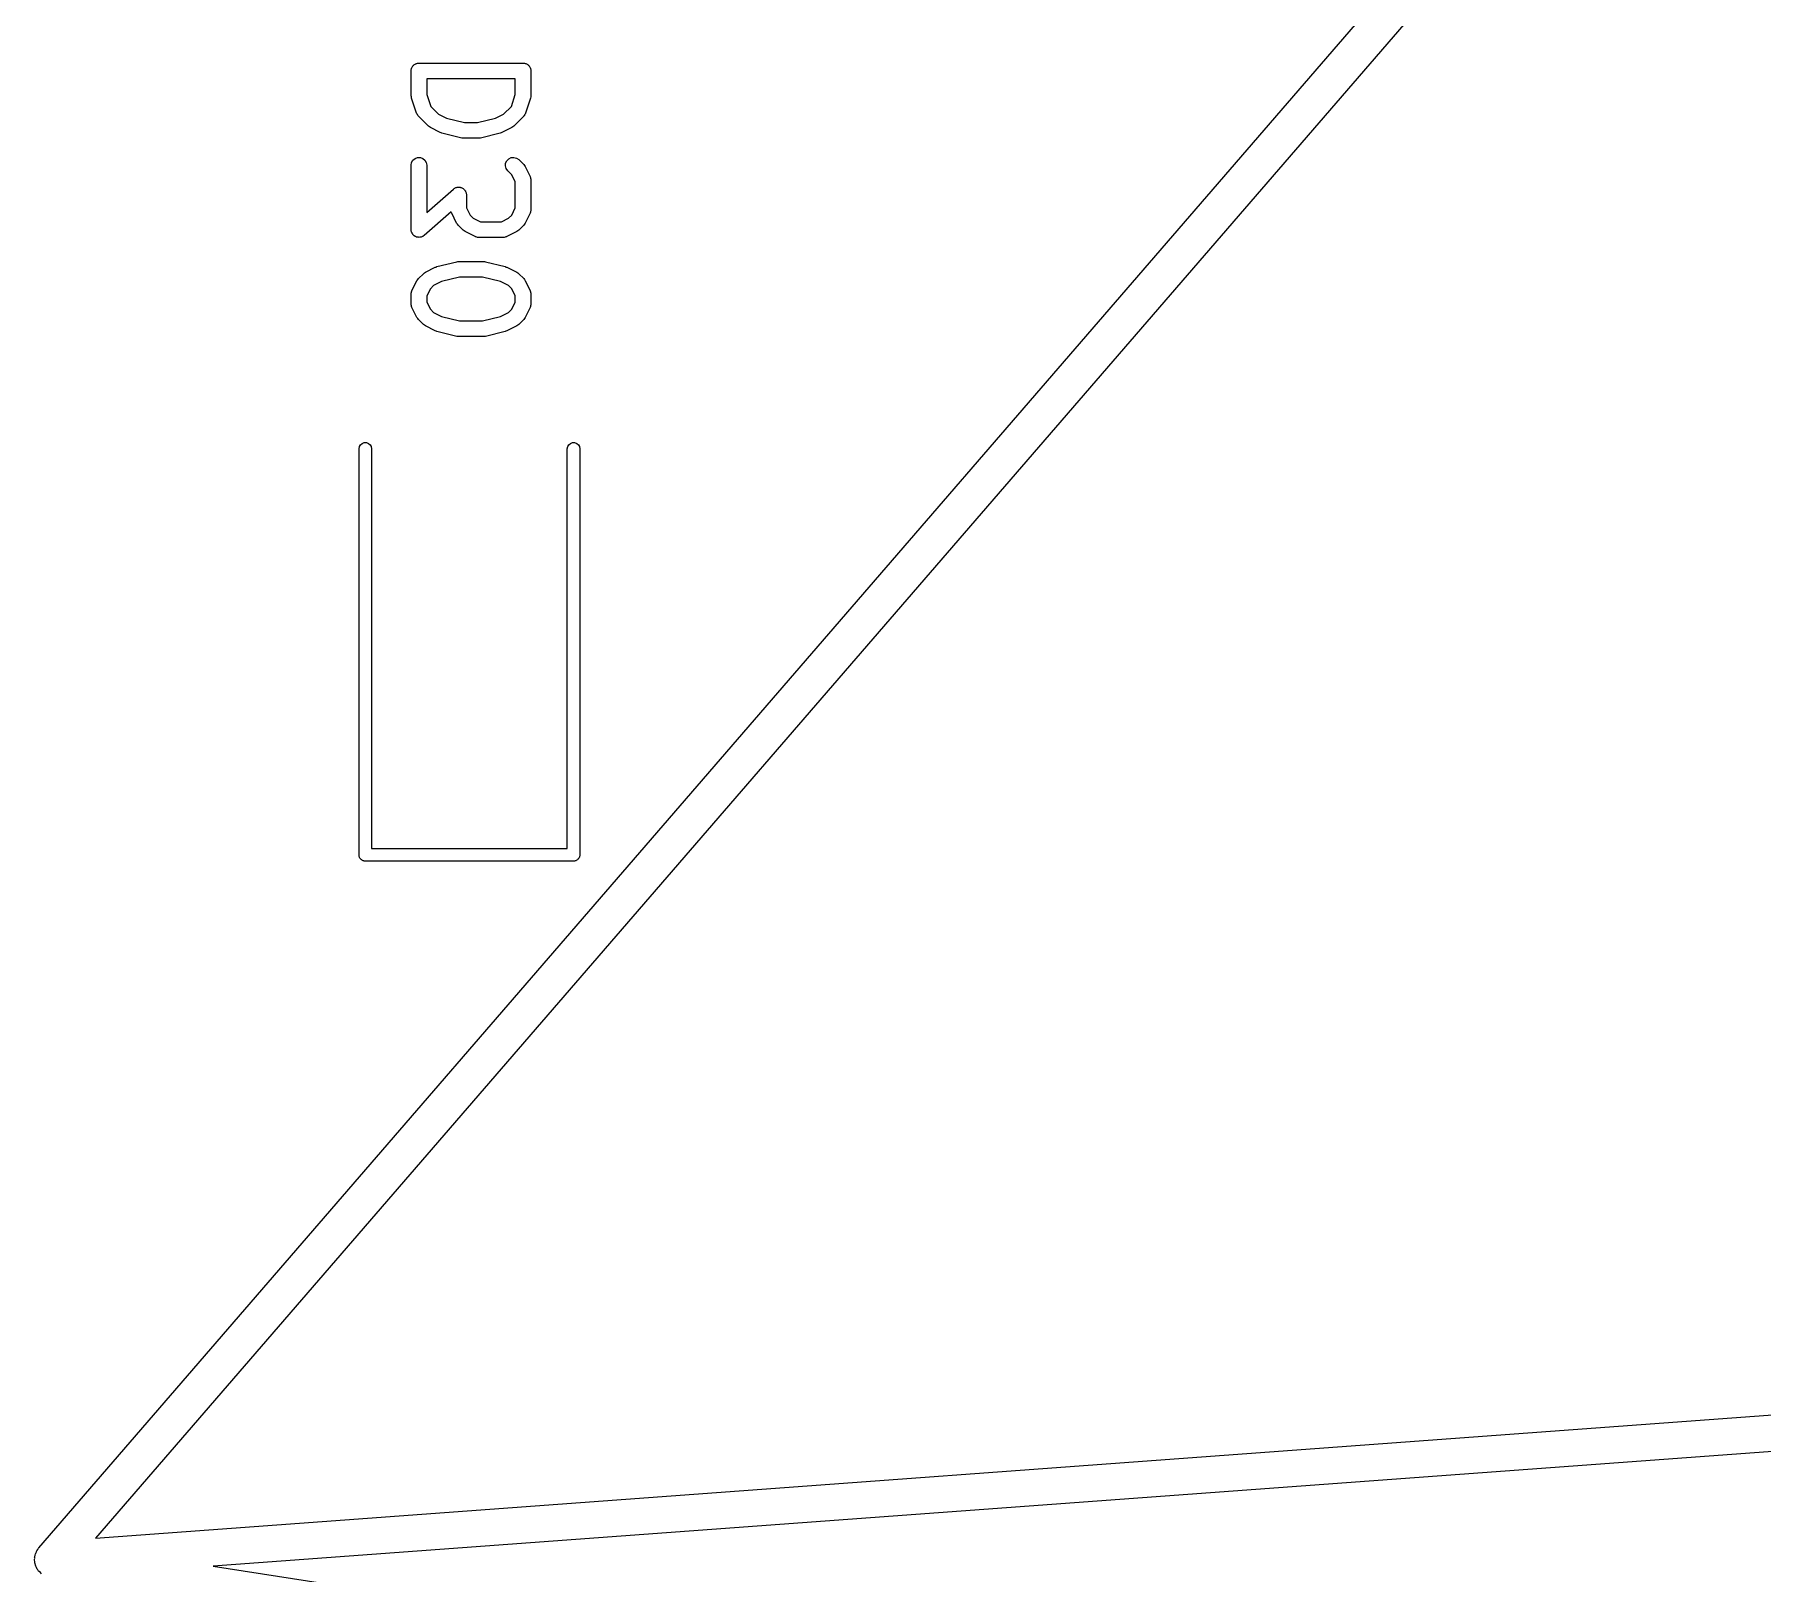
# Model space of a CAD drawing. Extents: x 48 to 353, y -143 to -50.
# Drawn here: x 48.21 to 64.8, y -104.4 to -89.62 of the extents above; entities that cross this region are included whole.
import ezdxf

# ---------------------------------------------------------------- set-up
doc = ezdxf.new("R2010")
doc.units = 0
doc.header["$MEASUREMENT"] = 0
doc.layers.add('BLACK', color=7, linetype='CONTINUOUS')

msp = doc.modelspace()

# ---------------------------------------------------------------- linework, layer by layer
at = {"layer": 'Black'}
for p, q in [((48.2546, -104.153), (72.1691, -76.4819)), ((72.7112, -76.3899), (48.7959, -104.061)), ((51.8426, -89.9292), (51.8459, -89.9235)), ((51.8459, -89.9235), (51.851, -89.9193)), ((51.851, -89.9193), (51.8552, -89.9143)), ((51.8552, -89.9143), (51.8609, -89.911)), ((51.8609, -89.911), (51.8659, -89.9068)), ((51.8659, -89.9068), (51.872, -89.9045)), ((51.872, -89.9045), (51.8777, -89.9012)), ((51.8777, -89.9012), (51.8842, -89.9001)), ((51.8842, -89.9001), (51.8904, -89.8979)), ((51.8904, -89.8979), (51.8969, -89.8979)), ((51.8969, -89.8979), (51.9034, -89.8967)), ((51.9034, -89.8967), (52.9034, -89.8967)), ((52.9034, -89.8967), (52.9098, -89.8979)), ((52.9098, -89.8979), (52.9164, -89.8979)), ((52.9164, -89.8979), (52.9226, -89.9001)), ((52.9226, -89.9001), (52.929, -89.9012)), ((52.929, -89.9012), (52.9347, -89.9045)), ((52.9347, -89.9045), (52.9409, -89.9068)), ((52.9409, -89.9068), (52.9459, -89.911)), ((52.9459, -89.911), (52.9516, -89.9143)), ((52.9516, -89.9143), (52.9558, -89.9193)), ((52.9558, -89.9193), (52.9608, -89.9235)), ((52.9608, -89.9235), (52.9641, -89.9292)), ((51.8284, -89.9717), (51.8295, -89.9653)), ((51.8284, -90.2098), (51.8284, -89.9717)), ((51.8295, -89.9587), (51.8318, -89.9525)), ((51.8295, -89.9653), (51.8295, -89.9587)), ((51.8318, -89.9525), (51.8329, -89.9461)), ((51.8329, -89.9461), (51.8362, -89.9404)), ((51.8362, -89.9404), (51.8384, -89.9342)), ((51.8384, -89.9342), (51.8426, -89.9292)), ((51.9784, -90.0467), (51.9784, -90.1976)), ((52.8284, -90.0467), (51.9784, -90.0467)), ((52.8284, -90.1976), (52.8284, -90.0467)), ((52.9641, -89.9292), (52.9683, -89.9342)), ((52.9683, -89.9342), (52.9706, -89.9404)), ((52.9706, -89.9404), (52.9739, -89.9461)), ((52.9739, -89.9461), (52.975, -89.9525)), ((52.975, -89.9525), (52.9772, -89.9587)), ((52.9772, -89.9587), (52.9772, -89.9653)), ((52.9772, -89.9653), (52.9784, -89.9717)), ((52.9784, -89.9717), (52.9784, -90.2098)), ((51.8305, -90.2216), (51.8284, -90.2098)), ((51.8322, -90.2335), (51.8305, -90.2216)), ((51.8798, -90.3764), (51.8322, -90.2335)), ((51.9784, -90.1976), (52.0166, -90.3122)), ((52.7902, -90.3122), (52.8284, -90.1976)), ((52.9745, -90.2335), (52.9269, -90.3764)), ((52.9763, -90.2216), (52.9745, -90.2335)), ((52.9784, -90.2098), (52.9763, -90.2216)), ((51.8819, -90.3802), (51.8798, -90.3764)), ((51.883, -90.3844), (51.8819, -90.3802)), ((51.8881, -90.3916), (51.883, -90.3844)), ((51.8923, -90.3993), (51.8881, -90.3916)), ((51.8955, -90.4022), (51.8923, -90.3993)), ((51.898, -90.4057), (51.8955, -90.4022)), ((51.9932, -90.5009), (51.898, -90.4057)), ((52.0166, -90.3122), (52.0907, -90.3863)), ((52.0907, -90.3863), (52.1677, -90.4248)), ((52.6391, -90.4248), (52.7161, -90.3863)), ((52.7161, -90.3863), (52.7902, -90.3122)), ((52.9088, -90.4057), (52.8136, -90.5009)), ((52.9113, -90.4022), (52.9088, -90.4057)), ((52.9145, -90.3993), (52.9113, -90.4022)), ((52.9187, -90.3916), (52.9145, -90.3993)), ((52.9237, -90.3844), (52.9187, -90.3916)), ((52.9249, -90.3802), (52.9237, -90.3844)), ((52.9269, -90.3764), (52.9249, -90.3802)), ((52.003, -90.5078), (51.9932, -90.5009)), ((52.0127, -90.515), (52.003, -90.5078)), ((52.1079, -90.5626), (52.0127, -90.515)), ((52.1158, -90.5649), (52.1079, -90.5626)), ((52.1233, -90.5683), (52.1158, -90.5649)), ((52.3138, -90.6159), (52.1233, -90.5683)), ((52.1677, -90.4248), (52.3412, -90.4681)), ((52.3412, -90.4681), (52.4656, -90.4681)), ((52.4656, -90.4681), (52.6391, -90.4248)), ((52.6835, -90.5683), (52.493, -90.6159)), ((52.691, -90.5649), (52.6835, -90.5683)), ((52.6988, -90.5626), (52.691, -90.5649)), ((52.7941, -90.515), (52.6988, -90.5626)), ((52.8037, -90.5078), (52.7941, -90.515)), ((52.8136, -90.5009), (52.8037, -90.5078)), ((52.3229, -90.6165), (52.3138, -90.6159)), ((52.332, -90.6181), (52.3229, -90.6165)), ((52.4748, -90.6181), (52.332, -90.6181)), ((52.4838, -90.6165), (52.4748, -90.6181)), ((52.493, -90.6159), (52.4838, -90.6165)), ((51.8284, -90.8765), (51.8329, -90.8508)), ((51.8284, -91.4955), (51.8284, -90.8765)), ((51.8329, -90.8508), (51.8459, -90.8283)), ((51.8459, -90.8283), (51.8659, -90.8115)), ((51.8659, -90.8115), (51.8904, -90.8026)), ((51.8904, -90.8026), (51.9164, -90.8026)), ((51.9164, -90.8026), (51.9409, -90.8115)), ((51.9409, -90.8115), (51.9608, -90.8283)), ((51.9608, -90.8283), (51.9739, -90.8508)), ((51.9739, -90.8508), (51.9784, -90.8765)), ((51.9784, -90.8765), (51.9784, -91.3302)), ((52.7334, -90.883), (52.7357, -90.8571)), ((52.7402, -90.9082), (52.7334, -90.883)), ((52.7357, -90.8571), (52.7467, -90.8335)), ((52.7551, -90.9295), (52.7402, -90.9082)), ((52.7467, -90.8335), (52.7651, -90.815)), ((52.7651, -90.815), (52.7887, -90.804)), ((52.7887, -90.804), (52.8147, -90.8018)), ((52.8147, -90.8018), (52.8398, -90.8085)), ((52.8398, -90.8085), (52.8612, -90.8234)), ((52.8612, -90.8234), (52.9088, -90.8711)), ((52.9088, -90.8711), (52.9157, -90.8809)), ((52.9157, -90.8809), (52.9228, -90.8906)), ((52.9228, -90.8906), (52.9705, -90.9858)), ((52.2771, -91.0883), (52.2828, -91.0872)), ((52.2828, -91.0872), (52.29, -91.0883)), ((52.7941, -90.9685), (52.7551, -90.9295)), ((52.8284, -91.037), (52.7941, -90.9685)), ((52.8284, -91.2873), (52.8284, -91.037)), ((52.9705, -90.9858), (52.9717, -90.9899)), ((52.9717, -90.9899), (52.9739, -90.9937)), ((52.9739, -90.9937), (52.9754, -91.0023)), ((52.9754, -91.0023), (52.9779, -91.0108)), ((52.9779, -91.0108), (52.9776, -91.0151)), ((52.9776, -91.0151), (52.9784, -91.0193)), ((52.9784, -91.0193), (52.9784, -91.305)), ((51.9784, -91.3302), (52.2349, -91.1057)), ((52.2349, -91.1057), (52.2412, -91.102)), ((52.2412, -91.102), (52.2468, -91.0972)), ((52.2468, -91.0972), (52.2523, -91.0953)), ((52.2523, -91.0953), (52.2572, -91.0923)), ((52.2572, -91.0923), (52.2644, -91.0908)), ((52.2644, -91.0908), (52.2713, -91.0883)), ((52.2713, -91.0883), (52.2771, -91.0883)), ((52.29, -91.0883), (52.2974, -91.0883)), ((52.2974, -91.0883), (52.3028, -91.0903)), ((52.3028, -91.0903), (52.3085, -91.0912)), ((52.3085, -91.0912), (52.3149, -91.0947)), ((52.3149, -91.0947), (52.3218, -91.0972)), ((52.3218, -91.0972), (52.3263, -91.101)), ((52.3263, -91.101), (52.3313, -91.1037)), ((52.3313, -91.1037), (52.3362, -91.1093)), ((52.3362, -91.1093), (52.3418, -91.114)), ((52.3418, -91.114), (52.3447, -91.119)), ((52.3447, -91.119), (52.3485, -91.1234)), ((52.3485, -91.1234), (52.3511, -91.1302)), ((52.3511, -91.1302), (52.3548, -91.1365)), ((52.3548, -91.1365), (52.3558, -91.1422)), ((52.3558, -91.1422), (52.3579, -91.1476)), ((52.3579, -91.1476), (52.3581, -91.155)), ((52.3581, -91.155), (52.3593, -91.1622)), ((52.3593, -91.1622), (52.3593, -91.2873)), ((52.2128, -91.3245), (51.9528, -91.552)), ((52.2139, -91.3307), (52.2128, -91.3245)), ((52.216, -91.3344), (52.2139, -91.3307)), ((52.2173, -91.3386), (52.216, -91.3344)), ((52.2649, -91.4338), (52.2173, -91.3386)), ((52.3593, -91.2873), (52.3936, -91.3559)), ((52.3936, -91.3559), (52.424, -91.3863)), ((52.424, -91.3863), (52.4925, -91.4205)), ((52.6952, -91.4205), (52.7637, -91.3863)), ((52.7637, -91.3863), (52.7941, -91.3559)), ((52.7941, -91.3559), (52.8284, -91.2873)), ((52.9705, -91.3386), (52.9228, -91.4338)), ((52.9717, -91.3344), (52.9705, -91.3386)), ((52.9739, -91.3307), (52.9717, -91.3344)), ((52.9754, -91.322), (52.9739, -91.3307)), ((52.9779, -91.3136), (52.9754, -91.322)), ((52.9784, -91.305), (52.9776, -91.3093)), ((52.9776, -91.3093), (52.9779, -91.3136)), ((51.8297, -91.5027), (51.8284, -91.4955)), ((51.8298, -91.5101), (51.8297, -91.5027)), ((51.8319, -91.5155), (51.8298, -91.5101)), ((51.8329, -91.5212), (51.8319, -91.5155)), ((51.8366, -91.5275), (51.8329, -91.5212)), ((51.8392, -91.5344), (51.8366, -91.5275)), ((51.843, -91.5387), (51.8392, -91.5344)), ((51.8459, -91.5437), (51.843, -91.5387)), ((51.8515, -91.5484), (51.8459, -91.5437)), ((51.8564, -91.554), (51.8515, -91.5484)), ((51.8614, -91.5568), (51.8564, -91.554)), ((51.8659, -91.5605), (51.8614, -91.5568)), ((51.8728, -91.563), (51.8659, -91.5605)), ((51.8792, -91.5665), (51.8728, -91.563)), ((51.8849, -91.5674), (51.8792, -91.5665)), ((51.8904, -91.5694), (51.8849, -91.5674)), ((51.8977, -91.5694), (51.8904, -91.5694)), ((51.9049, -91.5705), (51.8977, -91.5694)), ((51.9106, -91.5694), (51.9049, -91.5705)), ((51.9164, -91.5694), (51.9106, -91.5694)), ((51.9233, -91.5669), (51.9164, -91.5694)), ((51.9305, -91.5655), (51.9233, -91.5669)), ((51.9354, -91.5625), (51.9305, -91.5655)), ((51.9409, -91.5605), (51.9354, -91.5625)), ((51.9465, -91.5558), (51.9409, -91.5605)), ((51.9528, -91.552), (51.9465, -91.5558)), ((52.272, -91.4435), (52.2649, -91.4338)), ((52.2789, -91.4533), (52.272, -91.4435)), ((52.3265, -91.5009), (52.2789, -91.4533)), ((52.3364, -91.5078), (52.3265, -91.5009)), ((52.346, -91.515), (52.3364, -91.5078)), ((52.4413, -91.5626), (52.346, -91.515)), ((52.4454, -91.5638), (52.4413, -91.5626)), ((52.4492, -91.566), (52.4454, -91.5638)), ((52.4578, -91.5675), (52.4492, -91.566)), ((52.4662, -91.57), (52.4578, -91.5675)), ((52.4706, -91.5698), (52.4662, -91.57)), ((52.4748, -91.5705), (52.4706, -91.5698)), ((52.7129, -91.5705), (52.4748, -91.5705)), ((52.4925, -91.4205), (52.6952, -91.4205)), ((52.7172, -91.5698), (52.7129, -91.5705)), ((52.7215, -91.57), (52.7172, -91.5698)), ((52.7299, -91.5675), (52.7215, -91.57)), ((52.7386, -91.566), (52.7299, -91.5675)), ((52.7423, -91.5638), (52.7386, -91.566)), ((52.7464, -91.5626), (52.7423, -91.5638)), ((52.8417, -91.515), (52.7464, -91.5626)), ((52.8513, -91.5078), (52.8417, -91.515)), ((52.8612, -91.5009), (52.8513, -91.5078)), ((52.9088, -91.4533), (52.8612, -91.5009)), ((52.9157, -91.4435), (52.9088, -91.4533)), ((52.9228, -91.4338), (52.9157, -91.4435)), ((51.9456, -91.9187), (51.9554, -91.9118)), ((51.9554, -91.9118), (51.9651, -91.9046)), ((51.9651, -91.9046), (52.0603, -91.857)), ((52.0603, -91.857), (52.0682, -91.8547)), ((52.0682, -91.8547), (52.0757, -91.8513)), ((52.0757, -91.8513), (52.2661, -91.8037)), ((52.2661, -91.8037), (52.2753, -91.8031)), ((52.2753, -91.8031), (52.2843, -91.8015)), ((52.2843, -91.8015), (52.5224, -91.8015)), ((52.5224, -91.8015), (52.5315, -91.8031)), ((52.5315, -91.8031), (52.5406, -91.8037)), ((52.5406, -91.8037), (52.7311, -91.8513)), ((52.7311, -91.8513), (52.7386, -91.8547)), ((52.7386, -91.8547), (52.7464, -91.857)), ((52.7464, -91.857), (52.8417, -91.9046)), ((52.8417, -91.9046), (52.8513, -91.9118)), ((52.8513, -91.9118), (52.8612, -91.9187)), ((51.8351, -92.0852), (51.8363, -92.081)), ((51.8363, -92.081), (51.8839, -91.9858)), ((51.8839, -91.9858), (51.8911, -91.9761)), ((51.8911, -91.9761), (51.898, -91.9663)), ((51.898, -91.9663), (51.9456, -91.9187)), ((52.0126, -92.0638), (51.9784, -92.1323)), ((52.043, -92.0334), (52.0126, -92.0638)), ((52.12, -91.9949), (52.043, -92.0334)), ((52.2936, -91.9515), (52.12, -91.9949)), ((52.5132, -91.9515), (52.2936, -91.9515)), ((52.6867, -91.9949), (52.5132, -91.9515)), ((52.7637, -92.0334), (52.6867, -91.9949)), ((52.7941, -92.0638), (52.7637, -92.0334)), ((52.8284, -92.1323), (52.7941, -92.0638)), ((52.8612, -91.9187), (52.9088, -91.9663)), ((52.9088, -91.9663), (52.9157, -91.9761)), ((52.9157, -91.9761), (52.9228, -91.9858)), ((52.9228, -91.9858), (52.9705, -92.081)), ((52.9705, -92.081), (52.9717, -92.0852)), ((51.8284, -92.1146), (51.8291, -92.1103)), ((51.8284, -92.2098), (51.8284, -92.1146)), ((51.8291, -92.2141), (51.8284, -92.2098)), ((51.8289, -92.106), (51.8314, -92.0976)), ((51.8291, -92.1103), (51.8289, -92.106)), ((51.8289, -92.2184), (51.8291, -92.2141)), ((51.8314, -92.2268), (51.8289, -92.2184)), ((51.8314, -92.0976), (51.8329, -92.0889)), ((51.8329, -92.2355), (51.8314, -92.2268)), ((51.8329, -92.0889), (51.8351, -92.0852)), ((51.8351, -92.2392), (51.8329, -92.2355)), ((51.8363, -92.2434), (51.8351, -92.2392)), ((51.8839, -92.3386), (51.8363, -92.2434)), ((51.9784, -92.1323), (51.9784, -92.1921)), ((51.9784, -92.1921), (52.0126, -92.2606)), ((52.7941, -92.2606), (52.8284, -92.1921)), ((52.8284, -92.1921), (52.8284, -92.1323)), ((52.9705, -92.2434), (52.9228, -92.3386)), ((52.9717, -92.2392), (52.9705, -92.2434)), ((52.9717, -92.0852), (52.9739, -92.0889)), ((52.9739, -92.2355), (52.9717, -92.2392)), ((52.9739, -92.0889), (52.9754, -92.0976)), ((52.9754, -92.2268), (52.9739, -92.2355)), ((52.9754, -92.0976), (52.9779, -92.106)), ((52.9779, -92.2184), (52.9754, -92.2268)), ((52.9779, -92.106), (52.9776, -92.1103)), ((52.9776, -92.1103), (52.9784, -92.1146)), ((52.9784, -92.2098), (52.9776, -92.2141)), ((52.9776, -92.2141), (52.9779, -92.2184)), ((52.9784, -92.1146), (52.9784, -92.2098)), ((51.8911, -92.3482), (51.8839, -92.3386)), ((51.898, -92.3581), (51.8911, -92.3482)), ((51.9456, -92.4057), (51.898, -92.3581)), ((51.9554, -92.4126), (51.9456, -92.4057)), ((51.9651, -92.4197), (51.9554, -92.4126)), ((52.0126, -92.2606), (52.043, -92.291)), ((52.043, -92.291), (52.12, -92.3295)), ((52.12, -92.3295), (52.2936, -92.3729)), ((52.2936, -92.3729), (52.5132, -92.3729)), ((52.5132, -92.3729), (52.6867, -92.3295)), ((52.6867, -92.3295), (52.7637, -92.291)), ((52.7637, -92.291), (52.7941, -92.2606)), ((52.8513, -92.4126), (52.8417, -92.4197)), ((52.8612, -92.4057), (52.8513, -92.4126)), ((52.9088, -92.3581), (52.8612, -92.4057)), ((52.9157, -92.3482), (52.9088, -92.3581)), ((52.9228, -92.3386), (52.9157, -92.3482)), ((52.0603, -92.4674), (51.9651, -92.4197)), ((52.0682, -92.4697), (52.0603, -92.4674)), ((52.0757, -92.473), (52.0682, -92.4697)), ((52.2661, -92.5207), (52.0757, -92.473)), ((52.2753, -92.5213), (52.2661, -92.5207)), ((52.2843, -92.5229), (52.2753, -92.5213)), ((52.5224, -92.5229), (52.2843, -92.5229)), ((52.5315, -92.5213), (52.5224, -92.5229)), ((52.5406, -92.5207), (52.5315, -92.5213)), ((52.7311, -92.473), (52.5406, -92.5207)), ((52.7386, -92.4697), (52.7311, -92.473)), ((52.7464, -92.4674), (52.7386, -92.4697)), ((52.8417, -92.4197), (52.7464, -92.4674)), ((51.3311, -93.5795), (51.3415, -93.5614)), ((51.3415, -93.5614), (51.3575, -93.548)), ((51.3575, -93.548), (51.3771, -93.5409)), ((51.3771, -93.5409), (51.3979, -93.5409)), ((51.3979, -93.5409), (51.4175, -93.548)), ((51.4175, -93.548), (51.4335, -93.5614)), ((51.4335, -93.5614), (51.4439, -93.5795)), ((53.3311, -93.5795), (53.3415, -93.5614)), ((53.3415, -93.5614), (53.3575, -93.548)), ((53.3575, -93.548), (53.3771, -93.5409)), ((53.3771, -93.5409), (53.3979, -93.5409)), ((53.3979, -93.5409), (53.4175, -93.548)), ((53.4175, -93.548), (53.4335, -93.5614)), ((53.4335, -93.5614), (53.4439, -93.5795)), ((51.3275, -93.6), (51.3311, -93.5795)), ((51.3275, -97.5), (51.3275, -93.6)), ((51.4439, -93.5795), (51.4475, -93.6)), ((51.4475, -93.6), (51.4475, -97.44)), ((53.3275, -93.6), (53.3311, -93.5795)), ((53.3275, -97.44), (53.3275, -93.6)), ((53.4439, -93.5795), (53.4475, -93.6)), ((53.4475, -93.6), (53.4475, -97.5)), ((48.7959, -104.061), (153.721, -96.351)), ((153.721, -96.7019), (49.9277, -104.329)), ((51.3284, -97.5052), (51.3275, -97.5)), ((51.3284, -97.5104), (51.3284, -97.5052)), ((51.3302, -97.5153), (51.3284, -97.5104)), ((51.3311, -97.5205), (51.3302, -97.5153)), ((51.3337, -97.5251), (51.3311, -97.5205)), ((51.3355, -97.53), (51.3337, -97.5251)), ((51.3389, -97.534), (51.3355, -97.53)), ((51.3415, -97.5386), (51.3389, -97.534)), ((51.3456, -97.5419), (51.3415, -97.5386)), ((51.3489, -97.546), (51.3456, -97.5419)), ((51.3535, -97.5486), (51.3489, -97.546)), ((51.3575, -97.552), (51.3535, -97.5486)), ((51.3624, -97.5538), (51.3575, -97.552)), ((51.367, -97.5564), (51.3624, -97.5538)), ((51.3722, -97.5573), (51.367, -97.5564)), ((51.3771, -97.5591), (51.3722, -97.5573)), ((51.4475, -97.44), (53.3275, -97.44)), ((53.4028, -97.5573), (53.3979, -97.5591)), ((53.408, -97.5564), (53.4028, -97.5573)), ((53.4126, -97.5538), (53.408, -97.5564)), ((53.4175, -97.552), (53.4126, -97.5538)), ((53.4215, -97.5486), (53.4175, -97.552)), ((53.4261, -97.546), (53.4215, -97.5486)), ((53.4294, -97.5419), (53.4261, -97.546)), ((53.4335, -97.5386), (53.4294, -97.5419)), ((53.4361, -97.534), (53.4335, -97.5386)), ((53.4395, -97.53), (53.4361, -97.534)), ((53.4413, -97.5251), (53.4395, -97.53)), ((53.4439, -97.5205), (53.4413, -97.5251)), ((53.4448, -97.5153), (53.4439, -97.5205)), ((53.4466, -97.5104), (53.4448, -97.5153)), ((53.4475, -97.5), (53.4466, -97.5052)), ((53.4466, -97.5052), (53.4466, -97.5104)), ((51.3823, -97.5591), (51.3771, -97.5591)), ((51.3875, -97.56), (51.3823, -97.5591)), ((53.3875, -97.56), (51.3875, -97.56)), ((53.3927, -97.5591), (53.3875, -97.56)), ((53.3979, -97.5591), (53.3927, -97.5591)), ((48.2274, -104.198), (48.2294, -104.191)), ((48.2294, -104.191), (48.2317, -104.188)), ((48.2317, -104.188), (48.2329, -104.184)), ((48.2329, -104.184), (48.2429, -104.171)), ((48.2429, -104.171), (48.2507, -104.157)), ((48.2507, -104.157), (48.253, -104.155)), ((48.253, -104.155), (48.2546, -104.153)), ((48.212, -104.264), (48.2135, -104.257)), ((48.2125, -104.268), (48.212, -104.264)), ((48.212, -104.271), (48.2125, -104.268)), ((48.2152, -104.286), (48.212, -104.271)), ((48.2129, -104.249), (48.214, -104.246)), ((48.2135, -104.257), (48.2129, -104.249)), ((48.2138, -104.242), (48.2189, -104.226)), ((48.214, -104.246), (48.2138, -104.242)), ((48.2156, -104.302), (48.2152, -104.286)), ((48.2171, -104.306), (48.2156, -104.302)), ((48.2173, -104.31), (48.2171, -104.306)), ((48.2205, -104.317), (48.2173, -104.31)), ((48.2189, -104.226), (48.2214, -104.211)), ((48.2217, -104.324), (48.2205, -104.317)), ((48.2214, -104.211), (48.2229, -104.208)), ((48.2232, -104.327), (48.2217, -104.324)), ((48.2229, -104.208), (48.2234, -104.205)), ((48.2238, -104.33), (48.2232, -104.327)), ((48.2234, -104.205), (48.2274, -104.198)), ((48.2321, -104.344), (48.2238, -104.33)), ((48.2381, -104.359), (48.2321, -104.344)), ((48.2407, -104.362), (48.2381, -104.359)), ((49.9277, -104.329), (106.096, -113.056)), ((48.2423, -104.365), (48.2407, -104.362)), ((48.2476, -104.371), (48.2423, -104.365)), ((48.2513, -104.378), (48.2476, -104.371)), ((48.2537, -104.38), (48.2513, -104.378)), ((48.2553, -104.382), (48.2537, -104.38)), ((48.2678, -104.392), (48.2553, -104.382)), ((48.2785, -104.404), (48.2678, -104.392))]:
    msp.add_line(p, q, dxfattribs=at)

doc.saveas('drawing.dxf')
